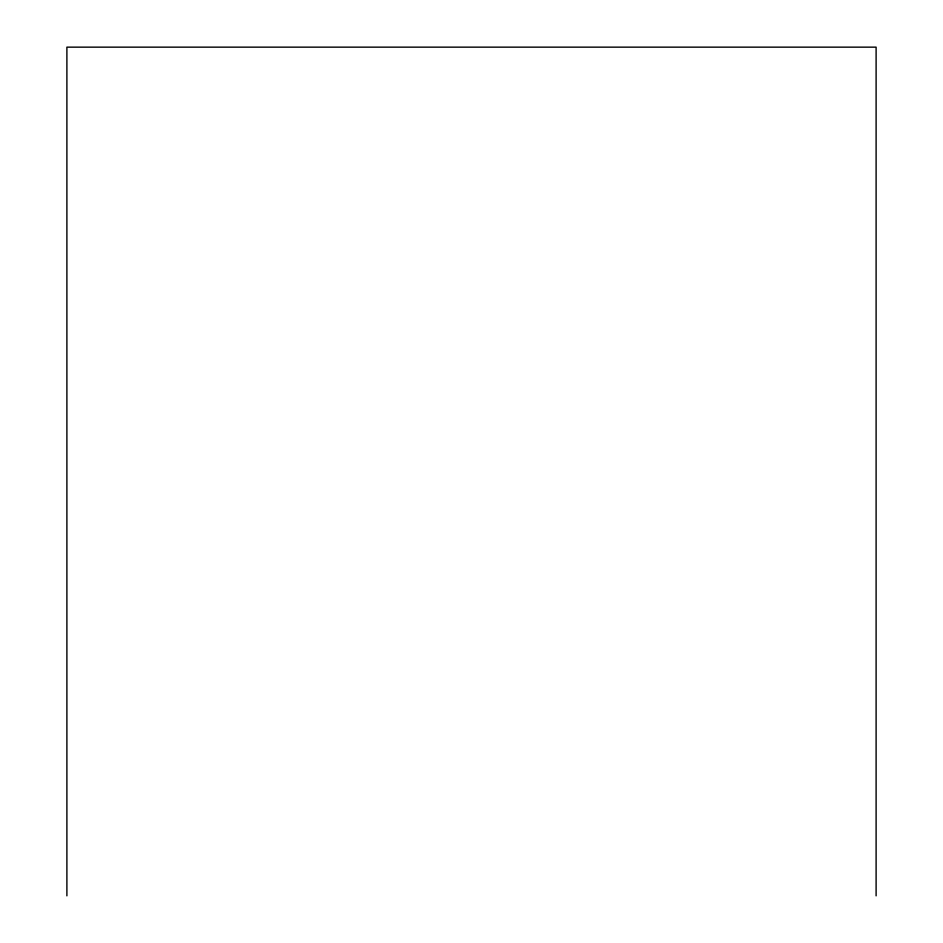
<?xml version="1.0" encoding="UTF-8"?>
<svg xmlns="http://www.w3.org/2000/svg" width="943" height="943" viewBox="0 0 943 943"><rect width="100%" height="100%" fill="white"/><g stroke="black" fill="none" stroke-linecap="round" stroke-linejoin="round"><path stroke-width="1.41" d="M876.106 895.85L876.106 47.15L66.894 47.15L66.894 895.85"/></g></svg>
